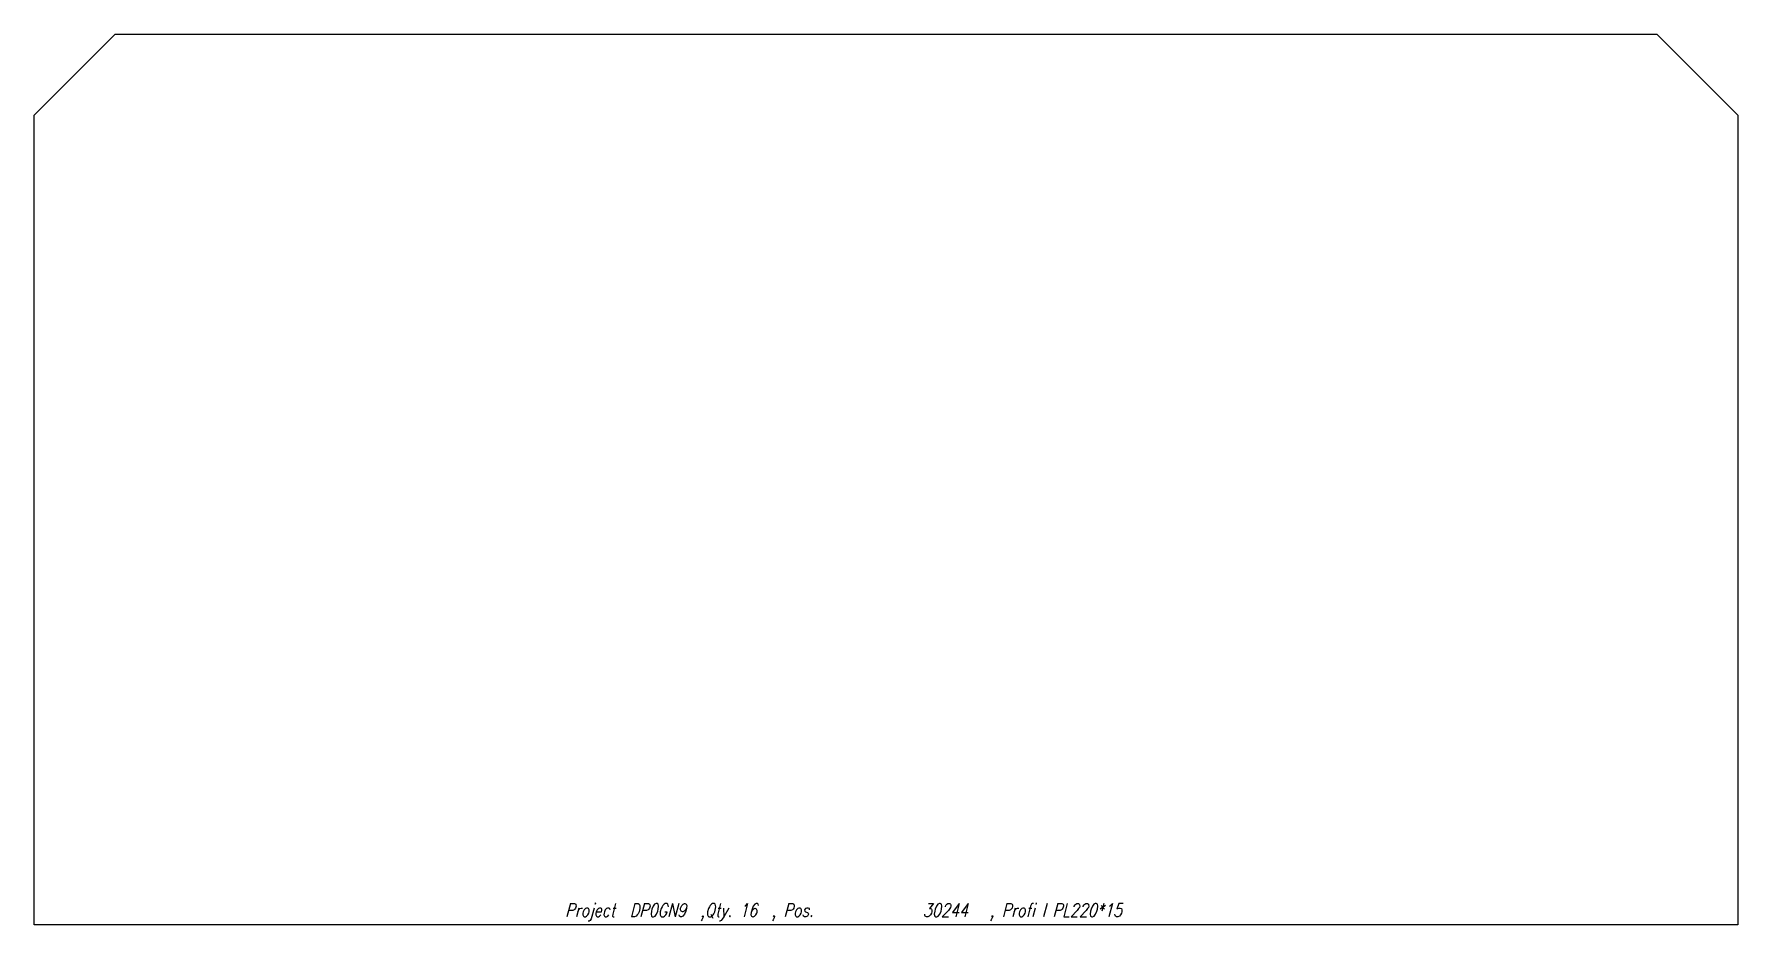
# Model space of a CAD drawing. Extents: x 0 to 421, y -110 to 110.
import ezdxf

# ---------------------------------------------------------------- set-up
doc = ezdxf.new("R2010")
doc.units = 0
doc.header["$LTSCALE"] = 10
doc.layers.add('TEILE', color=7, linetype='CONTINUOUS')
doc.layers.add('UNTERSCHRIFT', color=7, linetype='CONTINUOUS')
doc.styles.get("Standard").update_dxf_attribs({"font": 'ROMANS'})

msp = doc.modelspace()

# ---------------------------------------------------------------- linework, layer by layer
at = {"layer": 'TEILE', "color": 2}
for p, q in [((0.000095, 90.003212), (20.000093, 110.003197)), ((20.000093, 110.003197), (401.093994, 110.002907)), ((401.093994, 110.002907), (421.093994, 90.002892)), ((0.000117, -110.00293), (0.000095, 90.003212)), ((421.093994, 90.002892), (421.093994, -110.003204)), ((421.093994, -110.003204), (0.000117, -110.00293))]:
    msp.add_line(p, q, dxfattribs=at)

# ---------------------------------------------------------------- texts
at = {"layer": 'UNTERSCHRIFT', "color": 2, "oblique": 15, "width": 0.8}
for s, p in [('Project  DP0GN9  ,Qty. 16  , Pos. ', (131.24707, -108.003014)), ('30244', (219.647049, -108.003075)), ('  , Profi l PL220*15', (232.647034, -108.003082))]:
    msp.add_text(s, height=3.25, dxfattribs=at).set_placement(p)

doc.saveas('drawing.dxf')
